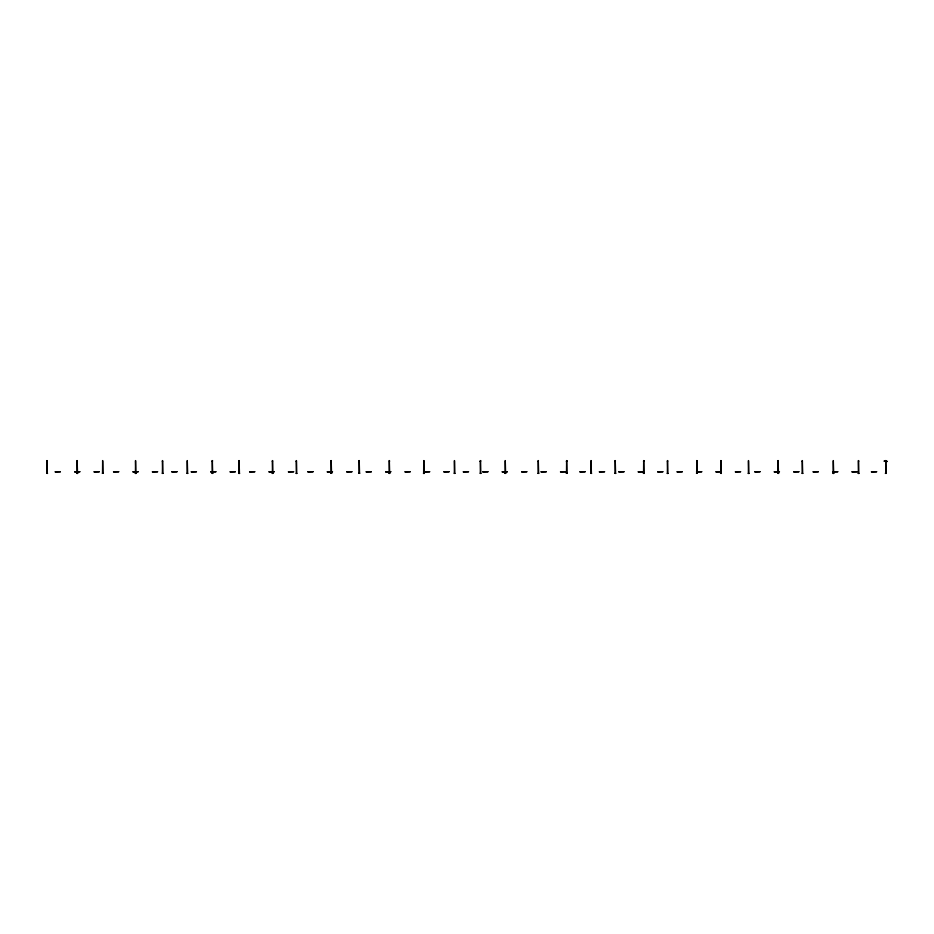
<?xml version="1.0" encoding="UTF-8"?>
<svg xmlns="http://www.w3.org/2000/svg" width="934" height="934" viewBox="0 0 934 934"><rect width="100%" height="100%" fill="white"/><g stroke="black" fill="none" stroke-linecap="round" stroke-linejoin="round"><path stroke-width="1.4" d="M885.642 460.567L885.957 473.304M46.875 473.304L46.992 460.567L47.342 473.304M77.043 473.304L77.16 460.567L77.51 473.304M102.53 473.304L102.647 460.567L102.997 473.304M135.43 473.304L135.547 460.567L135.897 473.304M162.411 473.304L162.528 460.567L162.878 473.304M187.162 473.304L187.279 460.567L187.629 473.304M212.216 473.304L212.333 460.567L212.683 473.304M238.976 473.304L239.092 460.567L239.443 473.304M272.378 473.304L272.495 460.567L272.845 473.304M296.288 473.304L296.405 460.567L296.755 473.304M331.068 473.304L331.185 460.567L331.535 473.304M359.076 473.304L359.193 460.567L359.543 473.304M389.198 473.304L389.315 460.567L389.665 473.304M423.639 473.304L423.756 460.567L424.106 473.304M454.344 473.304L454.461 460.567L454.811 473.304M480.321 473.304L480.438 460.567L480.788 473.304M505.142 473.304L505.259 460.567L505.609 473.304M538.171 473.304L538.288 460.567L538.638 473.304M566.506 473.304L566.623 460.567L566.973 473.304M590.942 473.304L591.059 460.567L591.409 473.304M615.121 473.304L615.237 460.567L615.588 473.304M643.561 473.304L643.678 460.567L644.028 473.304M667.378 473.304L667.495 460.567L667.845 473.304M696.671 473.304L696.787 460.567L697.138 473.304M720.721 473.304L720.838 460.567L721.188 473.304M748.367 473.304L748.484 460.567L748.834 473.304M777.999 473.304L778.115 460.567L778.466 473.304M802.224 473.304L802.341 460.567L802.691 473.304M833.198 473.304L833.315 460.567L833.665 473.304M858.334 473.304L858.451 460.567L858.801 473.304M47.05 460.812L46.875 461.454M77.218 460.812L77.394 461.454M239.151 460.812L239.326 461.454M272.553 460.812L272.378 461.454M389.373 460.812L389.665 461.104M538.463 460.812L538.171 461.454M667.67 460.812L667.495 461.454M721.013 460.812L721.071 461.454M802.399 460.812L802.224 461.454M858.509 460.812L858.801 461.104M162.411 461.104L162.528 461.454M296.288 461.104L296.288 461.454M424.106 461.104L423.989 461.454M884.148 461.104L887.3 461.454L884.358 461.104M885.806 460.567L885.864 473.304M886.132 473.433L885.315 473.304M885.841 461.454L885.782 460.812L885.49 461.454M858.976 473.433L858.159 473.433M833.84 473.433L833.023 473.433M802.866 473.433L802.049 473.304M778.641 473.433L777.824 473.304M749.01 473.433L748.192 473.433M721.363 473.433L720.546 473.304M697.313 473.304L696.495 473.304M668.02 473.433L667.203 473.433M644.203 473.433L643.386 473.304M615.763 473.433L614.946 473.304M591.584 473.433L590.767 473.304M567.148 473.304L566.331 473.304M538.813 473.304L537.996 473.433M505.784 473.304L504.967 473.433M480.963 473.433L480.146 473.304M454.986 473.433L454.169 473.304M424.281 473.433L423.464 473.433M389.84 473.304L389.023 473.433M359.718 473.304L358.901 473.304M331.71 473.304L330.893 473.304M296.93 473.433L296.113 473.433M273.02 473.304L272.203 473.433M239.618 473.433L238.8 473.433M212.859 473.304L212.041 473.433M187.804 473.433L186.987 473.304M163.053 473.433L162.236 473.304M136.072 473.433L135.255 473.433M103.172 473.304L102.355 473.304M77.685 473.433L76.868 473.433M47.517 473.433L46.7 473.304M212.508 460.812L212.216 461.454L212.508 460.812M331.36 460.812L331.185 461.454L331.36 460.812M359.368 460.812L359.076 461.454L359.368 460.812M480.613 460.812L480.321 461.454L480.613 460.812M566.798 460.812L566.506 461.454L566.798 460.812M615.413 460.812L615.121 461.454L615.413 460.812M643.853 460.812L643.561 461.454L643.853 460.812M696.962 460.812L696.671 461.454L696.962 460.812M778.291 460.812L777.999 461.454L778.291 460.812M60.395 471.728L55.258 471.845L60.395 471.728M79.834 471.728L74.685 471.845L79.834 471.728M99.261 471.728L94.124 471.845L99.261 471.728M118.7 471.728L113.551 471.845L118.7 471.728M138.127 471.728L132.99 471.845L138.127 471.728M157.566 471.728L152.429 471.845L157.566 471.728M176.993 471.728L171.856 471.845L176.993 471.728M196.432 471.728L191.295 471.845L196.432 471.728M215.871 471.728L210.722 471.845L215.871 471.728M235.298 471.728L230.161 471.845L235.298 471.728M254.737 471.728L249.588 471.845L254.737 471.728M274.164 471.728L269.027 471.845L274.164 471.728M293.603 471.728L288.454 471.845L293.603 471.728M313.03 471.728L307.893 471.845L313.03 471.728M332.469 471.728L327.32 471.845L332.469 471.728M351.896 471.728L346.759 471.845L351.896 471.728M371.335 471.728L366.198 471.845L371.335 471.728M390.774 471.728L385.625 471.845L390.774 471.728M410.201 471.728L405.064 471.845L410.201 471.728M429.64 471.728L424.491 471.845L429.64 471.728M449.067 471.728L443.93 471.845L449.067 471.728M468.506 471.728L463.357 471.845L468.506 471.728M487.933 471.728L482.796 471.845L487.933 471.728M507.372 471.728L502.223 471.845L507.372 471.728M526.799 471.728L521.662 471.845L526.799 471.728M546.238 471.728L541.09 471.845L546.238 471.728M565.665 471.728L560.528 471.845L565.665 471.728M585.104 471.728L579.967 471.845L585.104 471.728M604.543 471.728L599.394 471.845L604.543 471.728M623.97 471.728L618.833 471.845L623.97 471.728M643.409 471.728L638.261 471.845L643.409 471.728M662.836 471.728L657.699 471.845L662.836 471.728M682.275 471.728L677.127 471.845L682.275 471.728M701.703 471.728L696.566 471.845L701.703 471.728M721.141 471.728L715.993 471.845L721.141 471.728M740.569 471.728L735.432 471.845L740.569 471.728M760.007 471.728L754.859 471.845L760.007 471.728M779.435 471.728L774.298 471.845L779.435 471.728M798.874 471.728L793.737 471.845L798.874 471.728M818.312 471.728L813.164 471.845L818.312 471.728M837.74 471.728L832.603 471.845L837.74 471.728M857.178 471.728L852.03 471.845L857.178 471.728M876.606 471.728L871.469 471.845L876.606 471.728"/></g></svg>
